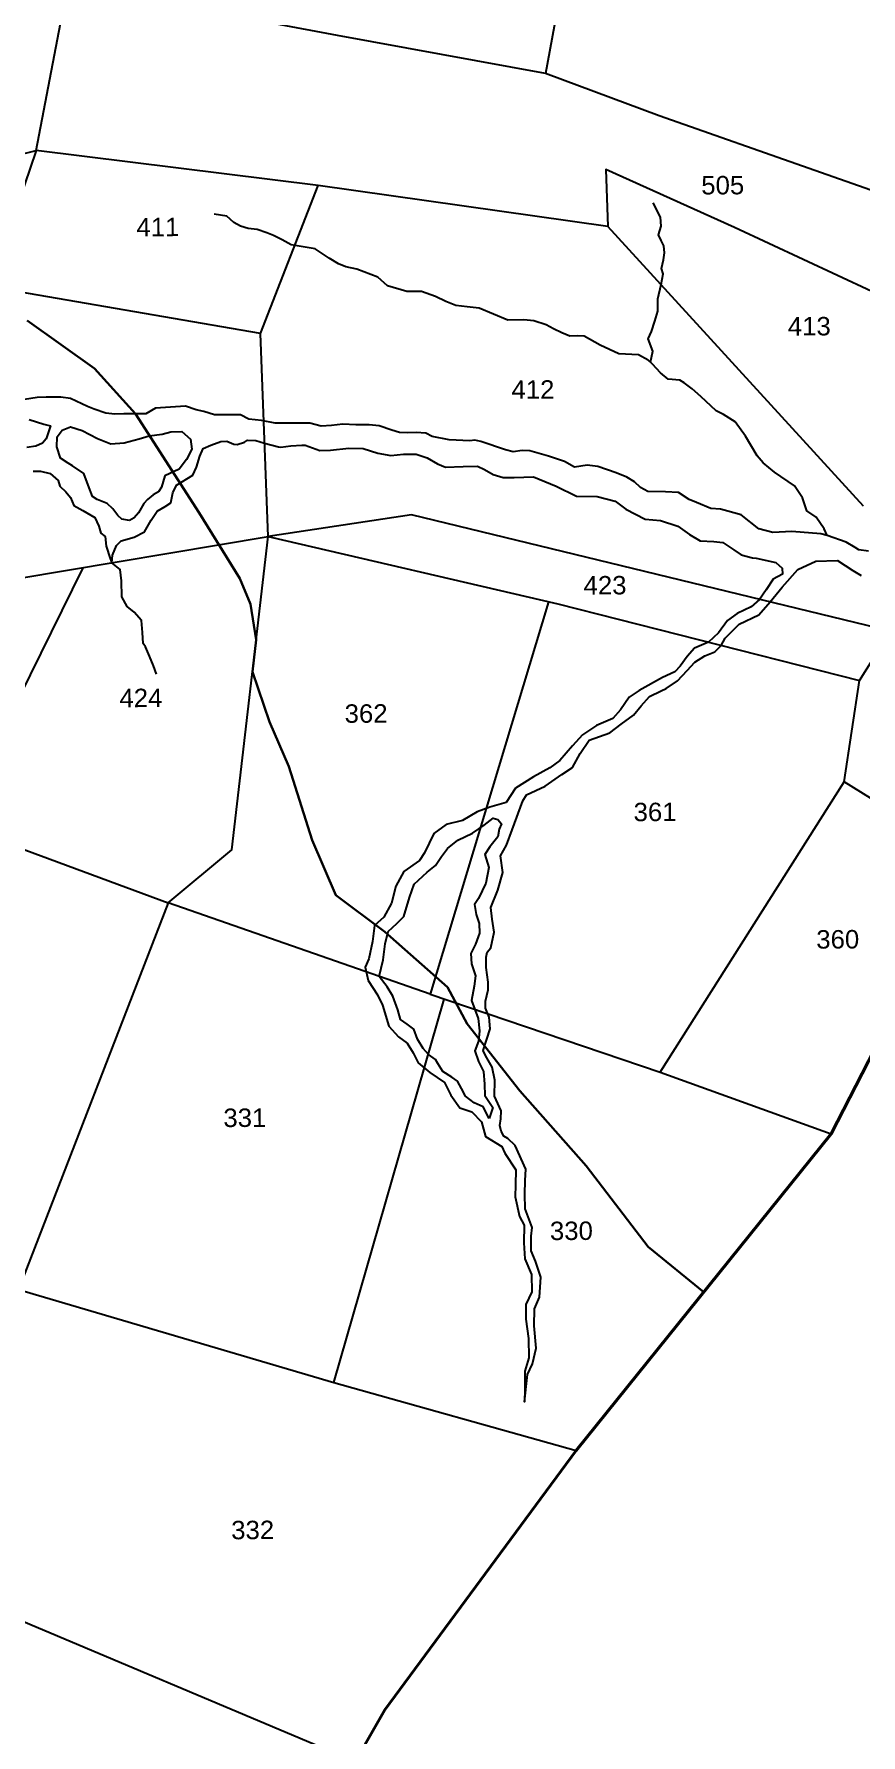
# Model space of a CAD drawing. Header units: inches. Extents: x 304037 to 460575, y 1453943 to 1639883.
# Drawn here: x 333004 to 333541, y 1601598 to 1602702 of the extents above; entities that cross this region are included whole.
import ezdxf

# ---------------------------------------------------------------- set-up
doc = ezdxf.new("R2010")
doc.units = ezdxf.units.IN
doc.header["$MEASUREMENT"] = 0
doc.linetypes.add('ACAD_ISO07W100', pattern=[3, 0, -3])
doc.linetypes.add('BORDER', pattern=[1.75, 0.5, -0.25, 0.5, -0.25, 0, -0.25])
doc.layers.add('FOOTPATH', color=150, linetype='ACAD_ISO07W100', lineweight=30)
doc.layers.add('VILL_BOUNDARY', color=6, linetype='BORDER', lineweight=30)
for name, color, linetype in [('NALA', 4, 'Continuous'), ('SURVEY_BND', 7, 'Continuous'), ('SURVEY_NO', 7, 'Continuous')]:
    doc.layers.add(name, color=color, linetype=linetype)
doc.styles.get("Standard").update_dxf_attribs({"font": 'arial.ttf'})

# ---------------------------------------------------------------- blocks, each defined once
blk = doc.blocks.new('THOPUGUNTA')
at = {"layer": 'FOOTPATH', "linetype": 'ByBlock'}
blk.add_lwpolyline([(-5272.5, -1318.2), (-5228.8, -1349.4), (-5202.1, -1378.9), (-5160.7, -1443.1), (-5134.3, -1485.7), (-5127.5, -1502.5), (-5123.8, -1525.7), (-5126.2, -1546.4), (-5115.1, -1578.8), (-5102.5, -1607.8), (-5087.3, -1655.7), (-5072.1, -1691.5), (-5040.3, -1715.3), (-4999.6, -1751.2), (-4986.8, -1775), (-4952.6, -1818.5), (-4909.4, -1867.2), (-4869.2, -1919.7), (-4833.2, -1949.1)], dxfattribs=at)
at = {"layer": 'NALA', "linetype": 'ByBlock'}
for points in [[(-4726.3, -1468), (-4732.5, -1467.1), (-4734.9, -1465.6), (-4740.7, -1462.2), (-4753.1, -1457.9), (-4757.2, -1456.7), (-4776, -1455.3), (-4788.3, -1455.8), (-4797.4, -1453.5), (-4809, -1444.5), (-4822.3, -1440.8), (-4828.6, -1440.3), (-4838, -1436.5), (-4842.6, -1434.4), (-4849.5, -1430), (-4858.1, -1429.5), (-4869.5, -1429.3), (-4874.2, -1426.6), (-4878.1, -1423), (-4883.1, -1420), (-4890, -1417.1), (-4902, -1413.1), (-4908.9, -1412.1), (-4917.1, -1413.4), (-4923.7, -1409.8), (-4934, -1406.3), (-4946.1, -1402.9), (-4951.1, -1402.6), (-4956.9, -1403.5), (-4962, -1402.2), (-4978, -1396.7), (-4981.8, -1396), (-4985.1, -1396.4), (-4998.5, -1395.7), (-5009.6, -1393.5), (-5013.7, -1391.5), (-5019.9, -1390.9), (-5025.5, -1391.1), (-5030.7, -1391), (-5035.7, -1389.4), (-5043.9, -1386.6), (-5050.5, -1386), (-5059.1, -1386), (-5067.5, -1385.5), (-5074.8, -1386.5), (-5081.6, -1386.8), (-5089, -1385), (-5093.3, -1384.9), (-5111.4, -1385), (-5120.4, -1383.1), (-5128.5, -1382.4), (-5134, -1379.5), (-5144.4, -1379.4), (-5150.8, -1379.6), (-5157.8, -1377.4), (-5162.7, -1376.3), (-5169.6, -1373.9), (-5189.2, -1375.2), (-5195.5, -1378.9), (-5202.1, -1378.9), (-5209.6, -1378.9), (-5215.6, -1379), (-5221.4, -1378.4), (-5228.9, -1375.8), (-5233.2, -1374.1), (-5244.4, -1369), (-5250.5, -1368.1), (-5260.2, -1368.1), (-5265.9, -1368.2), (-5274.2, -1369.5)], [(-4867.8, -1345.2), (-4866.2, -1338.1), (-4869.2, -1330.1), (-4867.1, -1325.3), (-4865, -1318.6), (-4863.1, -1312.1), (-4863, -1304.2), (-4860.9, -1294.9), (-4859.6, -1288), (-4860.6, -1284.5), (-4859.4, -1278.8), (-4858.7, -1274.2), (-4859.1, -1269.8), (-4860.8, -1266.3), (-4862.6, -1262.5), (-4860.9, -1256.9), (-4861.3, -1251.2), (-4866.1, -1241.8)], [(-4753.1, -1457.9), (-4755, -1453.4), (-4760.2, -1446), (-4766.3, -1441.9), (-4769, -1433.4), (-4774.2, -1425.6), (-4787.3, -1416.6), (-4794.6, -1410.7), (-4798.6, -1406.1), (-4806, -1393.4), (-4812.7, -1384.1), (-4820.3, -1379.3), (-4825.2, -1376.8), (-4835, -1367.6), (-4840.7, -1362.7), (-4845.9, -1358.6), (-4848.8, -1356.9), (-4856.2, -1356.4), (-4861.3, -1352.1), (-4866.5, -1346.5), (-4869.2, -1344), (-4875.6, -1340.6), (-4888.4, -1339.8), (-4900.5, -1334.2), (-4910.8, -1328.3), (-4915.3, -1328.1), (-4920.2, -1328.3), (-4925.4, -1326.3), (-4930.8, -1323.6), (-4935.5, -1321.1), (-4943.5, -1318.4), (-4950.1, -1317.9), (-4960.3, -1318), (-4979.1, -1310.2), (-4986.7, -1309.3), (-4994.1, -1308.5), (-5000.7, -1306), (-5007.3, -1302.6), (-5016.4, -1299.4), (-5026, -1299.3), (-5038.5, -1295.7), (-5044.7, -1290.2), (-5058.4, -1284.8), (-5065.6, -1283.4), (-5070.4, -1281.5), (-5076.4, -1277.7), (-5085.4, -1271.8), (-5094.5, -1270.1), (-5101.1, -1269.2), (-5106.9, -1265.9), (-5112.6, -1263.1), (-5116.8, -1261.4), (-5123.2, -1259.1), (-5129, -1258.6), (-5133.9, -1257), (-5138.3, -1254.7), (-5142.9, -1250.5), (-5151.1, -1249.1)], [(-5271.2, -1382.6), (-5261.6, -1385.5), (-5257.2, -1386.7), (-5260.1, -1395), (-5262.5, -1398), (-5266.8, -1399.9), (-5272.7, -1400.8)], [(-5205.9, -1448.1), (-5211, -1447.3), (-5213.5, -1444.8), (-5216.8, -1440.6), (-5220.6, -1437.1), (-5226.9, -1434.5), (-5230, -1432.5), (-5232.9, -1425.1), (-5235.6, -1417.6), (-5243, -1412.7), (-5245.9, -1411), (-5250.8, -1407.7), (-5253.1, -1400.3), (-5252.9, -1393.7), (-5249.8, -1389.4), (-5244.2, -1387.4), (-5236.7, -1389.6), (-5226.8, -1394.9), (-5218.2, -1398.4), (-5209.5, -1397.7), (-5199.7, -1395), (-5193.2, -1393.2), (-5184.8, -1392), (-5179.2, -1390.6), (-5172.1, -1390.4), (-5166.5, -1395.2), (-5165.6, -1401.9), (-5169.1, -1408.6), (-5173.8, -1414.8), (-5179.8, -1417.5), (-5183.1, -1419.1), (-5183.1, -1419.1), (-5185.3, -1426.5), (-5187.1, -1429.6), (-5190.6, -1431.4), (-5194.4, -1434.5), (-5196.6, -1437), (-5200.1, -1443.2), (-5203, -1446.3), (-5205.9, -1448.1)], [(-5268.5, -1416.1), (-5263.8, -1416.1), (-5257.4, -1417.7), (-5252.4, -1422.2), (-5251.2, -1425.8), (-5247.4, -1429.5), (-5244.2, -1433.2), (-5242.2, -1438.3), (-5236.2, -1441.7), (-5228.6, -1446.1), (-5225.8, -1451.8), (-5224.6, -1456.3), (-5221.9, -1458.5), (-5221.2, -1464.8), (-5218.5, -1472.9), (-5217.4, -1475.6), (-5217, -1470.7), (-5214.5, -1464.4), (-5211.5, -1461.4), (-5202.9, -1459), (-5196.3, -1455.5), (-5192, -1448), (-5188, -1442), (-5182.9, -1439.1), (-5179.1, -1436.6), (-5177.8, -1430.1), (-5175.5, -1425.1), (-5164.8, -1418.6), (-5162.6, -1413.4), (-5160.4, -1406.3), (-5158.1, -1401.3), (-5153.2, -1399.1), (-5146.7, -1396.9), (-5142.8, -1396.6), (-5138.3, -1398.6), (-5136, -1398.8), (-5131.3, -1397.2), (-5129.3, -1396), (-5124, -1396.1), (-5118.3, -1397.9), (-5109.2, -1400.3), (-5107.8, -1400.4), (-5101.2, -1399.6), (-5094.1, -1399.2), (-5092, -1399.1), (-5082.5, -1402.6), (-5075.6, -1402.5), (-5063.7, -1401.2), (-5054.3, -1401.3), (-5044.8, -1404.4), (-5036.4, -1405.8), (-5028.1, -1405), (-5019.9, -1405), (-5012.8, -1407.5), (-5006, -1411.3), (-5000.8, -1413.4), (-4989.4, -1413), (-4980.1, -1412.9), (-4975.5, -1414.9), (-4969.8, -1418.2), (-4963.5, -1420.1), (-4956.3, -1420.2), (-4943.8, -1419.8), (-4928.9, -1425.7), (-4915.8, -1432.3), (-4902.4, -1432.6), (-4890.7, -1435.5), (-4883.7, -1440.8), (-4871.3, -1447.3), (-4861.3, -1448.2), (-4850.1, -1451.7), (-4842.5, -1457.1), (-4835.5, -1461.4), (-4826.7, -1461.8), (-4820.8, -1462.4), (-4813.6, -1467.1), (-4808.8, -1470.3), (-4801.5, -1472.4), (-4799.1, -1472.6), (-4786.4, -1475.3), (-4782.2, -1479), (-4782.1, -1482.9), (-4788.2, -1486.2), (-4792.6, -1493.1), (-4797, -1499.3), (-4802.5, -1504.1), (-4811.5, -1508.4), (-4817.7, -1513), (-4823.6, -1521.1), (-4830, -1527.1), (-4839.2, -1530.9), (-4844, -1536.4), (-4848.5, -1542.7), (-4852, -1546.3), (-4859.9, -1550), (-4875, -1558.4), (-4881.6, -1562.8), (-4887.2, -1571.1), (-4892.2, -1576.7), (-4902.8, -1581.3), (-4912, -1587.3), (-4918.3, -1594.5), (-4926.5, -1604), (-4933, -1608.8), (-4943.7, -1614.5), (-4955.3, -1621.9), (-4961.4, -1631.2), (-4972.1, -1634.2), (-4980.2, -1637.3), (-4989.7, -1643), (-5000.3, -1645.5), (-5008.5, -1651.3), (-5014.5, -1664), (-5017.7, -1668.9), (-5027.8, -1676.1), (-5033, -1685.6), (-5035.9, -1696.6), (-5040.9, -1705.7), (-5046.9, -1711.2), (-5048.3, -1721.4), (-5050.7, -1732.7), (-5052.9, -1738.2), (-5051.1, -1746.8), (-5045, -1756.1), (-5041.7, -1762.8), (-5037.7, -1776.5), (-5031.4, -1783.3), (-5025.8, -1787.6), (-5021.9, -1793.7), (-5018.5, -1800.3), (-5011, -1806.5), (-5001.4, -1813), (-4997.4, -1821.3), (-4991.5, -1829.5), (-4983.8, -1832.1), (-4977.5, -1838.5), (-4974.9, -1848.2), (-4964.2, -1854.6), (-4962.3, -1859), (-4955.1, -1869.7), (-4955.3, -1879.6), (-4955.6, -1887.2), (-4952.8, -1900), (-4949.7, -1905.8), (-4950, -1917.2), (-4949.3, -1927.5), (-4944.9, -1937.8), (-4944.7, -1948.9), (-4948.7, -1957.3), (-4948.7, -1966.8), (-4946.9, -1979.4), (-4946.7, -1991.9), (-4949.4, -2000.6), (-4949.4, -2012.1), (-4949.6, -2020.5), (-4947.5, -2002.7), (-4944.3, -1995.7), (-4941.9, -1985.6), (-4943.3, -1971), (-4943, -1960.1), (-4939.7, -1952.5), (-4938.9, -1939.4), (-4942.3, -1929.1), (-4945.1, -1922.3), (-4945.2, -1912.8), (-4944.6, -1907.2), (-4949.1, -1895.1), (-4949.3, -1885.6), (-4949, -1876.7), (-4948.7, -1869.4), (-4955.5, -1854), (-4960.4, -1849.5), (-4963, -1847.8), (-4964.6, -1844.7), (-4965.5, -1841), (-4964.9, -1836.6), (-4964.7, -1831.4), (-4968.9, -1822), (-4968.8, -1811.5), (-4970.5, -1803), (-4974.9, -1795.5), (-4976.3, -1792.3), (-4971.8, -1778.1), (-4972.4, -1770.6), (-4974.8, -1764.8), (-4974.8, -1760.3), (-4973.2, -1752.8), (-4973.2, -1747.8), (-4974.4, -1738.3), (-4974.5, -1731.6), (-4973.7, -1728.5), (-4971.4, -1725.6), (-4969.3, -1715.5), (-4970.6, -1706.9), (-4971.4, -1699.4), (-4966.8, -1688.1), (-4963.6, -1676.6), (-4965.1, -1665.9), (-4961.3, -1658.9), (-4957.6, -1649), (-4950.6, -1630.1), (-4948.2, -1626.2), (-4936.2, -1620.6), (-4925.4, -1613.1), (-4918.3, -1608.6), (-4913.3, -1599.5), (-4907.5, -1590.8), (-4894.2, -1585.9), (-4886.8, -1580.4), (-4878.8, -1574.6), (-4873.8, -1568.4), (-4868.5, -1562.3), (-4860.9, -1558.8), (-4857.5, -1557.1), (-4850.2, -1552.3), (-4844, -1545.5), (-4839, -1540), (-4832.4, -1536), (-4826, -1533.4), (-4821.9, -1529.2), (-4819.3, -1524.4), (-4810.2, -1515.4), (-4797.4, -1509.4), (-4790.1, -1500.9), (-4782.3, -1491.4), (-4772.1, -1480), (-4760.4, -1474.4), (-4746.3, -1474.1), (-4736.4, -1480.6), (-4731, -1483.7)], [(-5188.5, -1547.9), (-5190.3, -1542.4), (-5192.9, -1536.2), (-5195.7, -1530.1), (-5197.1, -1527.9), (-5197.6, -1520.8), (-5198.2, -1513), (-5203, -1507.7), (-5207.6, -1503.9), (-5211, -1497.8), (-5211.1, -1487.4), (-5212.1, -1479.9), (-5217.4, -1475.6)], [(-4972.4, -1836.4), (-4976.4, -1828.8), (-4982.3, -1826.2), (-4987.8, -1822), (-4990.4, -1817), (-4993, -1812.2), (-4996.7, -1809.6), (-5002.5, -1806), (-5005.8, -1800.8), (-5007.4, -1798.2), (-5011.9, -1794.8), (-5015.3, -1791), (-5019, -1785), (-5021.4, -1778.5), (-5025.7, -1775.1), (-5030.1, -1772.1), (-5031.8, -1765.8), (-5035.1, -1757), (-5038.8, -1751), (-5043.8, -1744.3), (-5041.2, -1733.5), (-5039.9, -1723), (-5038.1, -1714.9), (-5032.4, -1709.9), (-5027.9, -1705.2), (-5024.1, -1692.9), (-5021.2, -1684.3), (-5012.8, -1676.5), (-5007.3, -1672.1), (-5003.4, -1666.3), (-4999.5, -1661), (-4992.8, -1655.7), (-4983.3, -1651.2), (-4975.8, -1646), (-4969.8, -1641.4), (-4966.9, -1642.3), (-4964.4, -1645.1), (-4965.9, -1648.6), (-4966.9, -1653.5), (-4972.1, -1660), (-4975.4, -1664.9), (-4972.6, -1673.5), (-4974.7, -1683.6), (-4979.3, -1693.5), (-4981.9, -1697.4), (-4981, -1703.9), (-4979, -1709.8), (-4978.7, -1716.1), (-4981.3, -1723.2), (-4984.3, -1729.3), (-4984, -1736.1), (-4981.3, -1743.7), (-4982.2, -1750.6), (-4983.9, -1759.8), (-4979.7, -1771.6), (-4978.8, -1779.4), (-4979.5, -1786.2), (-4981.7, -1792.6), (-4979.4, -1799.4), (-4976.2, -1806), (-4975.6, -1814.1), (-4975.3, -1821.4), (-4970.1, -1829.2), (-4972.4, -1836.4)]]:
    blk.add_lwpolyline(points, dxfattribs=at)
at = {"layer": 'SURVEY_BND', "linetype": 'ByBlock'}
for points in [[(-4386.4, -920.4), (-4468.9, -1108.4), (-4315.2, -1107.6), (-4378, -1312.5), (-4517.8, -1357.5), (-4679.4, -1320.1), (-4813.3, -1257.8), (-4896.8, -1220.2), (-4895.4, -1257.1), (-5083.5, -1230.6), (-5266.5, -1207.9), (-5245.8, -1099.2), (-5240.8, -1012.1), (-5233.4, -873.1)], [(-4600.2, -903.7), (-4620.8, -1029.9), (-4744.5, -983.1), (-4892.8, -923.9), (-4935.9, -1157.9), (-5071, -1133.2), (-5226, -1103.9), (-5245.8, -1099.2), (-5376, -1071.4), (-5403.1, -1241.4), (-5266.5, -1207.9), (-5296.9, -1296.4), (-5534.1, -1371.2), (-5533.1, -1273.2), (-5403.1, -1241.4)], [(-4660, -1256.4), (-4862.2, -1185.4), (-4935.9, -1157.9)], [(-5121, -1326.7), (-5083.5, -1230.6)], [(-4729.4, -1438.7), (-4895.4, -1257.1)], [(-5506.8, -1512.9), (-5278.4, -1485.9), (-5116, -1458.5), (-5121, -1326.7), (-5296.9, -1296.4)], [(-4682.1, -1713.3), (-4661, -1668), (-4742.1, -1617.7), (-4732, -1551.9), (-4712, -1519.9), (-5023, -1444.5), (-5116, -1458.5), (-4927.9, -1502.3), (-4732, -1551.9)], [(-5010.7, -1755.8), (-5180.8, -1696.5), (-5139.5, -1661.9), (-5116, -1458.5)], [(-5236.3, -1478.8), (-5318.5, -1645.6), (-5180.8, -1696.5), (-5278.1, -1947.6), (-5073.3, -2007.8), (-5001.6, -1758.9)], [(-4933.9, -1500.9), (-5010.7, -1755.8), (-4861.5, -1806.3), (-4742.1, -1617.7)], [(-4861.5, -1806.3), (-4750.5, -1846.3)], [(-5278.1, -1947.6), (-5306.7, -2149.7), (-5059.3, -2253.9)], [(-5073.3, -2007.8), (-4916, -2052)]]:
    blk.add_lwpolyline(points, dxfattribs=at)
at = {"layer": 'VILL_BOUNDARY', "linetype": 'ByBlock', "lineweight": 40}
blk.add_lwpolyline([(-4682.1, -1713.3), (-4750.5, -1846.3), (-4916, -2052), (-5040.2, -2220.5), (-5135.7, -2387.7)], dxfattribs=at)
at = {"layer": 'SURVEY_NO', "linetype": 'ByBlock'}
for s, p in [('505', (-4834.8, -1236.4)), ('411', (-5201.5, -1263.6)), ('413', (-4778.6, -1328)), ('412', (-4958, -1369.1)), ('423', (-4911.2, -1496.2)), ('424', (-5212.5, -1569.4)), ('362', (-5066.3, -1579.5)), ('361', (-4878.7, -1643.4)), ('360', (-4760.1, -1726.1)), ('331', (-5145, -1842)), ('330', (-4933, -1915.4)), ('332', (-5139.9, -2109.7))]:
    blk.add_text(s, height=11.97, rotation=0.2876, dxfattribs=at).set_placement(p)

msp = doc.modelspace()

# ---------------------------------------------------------------- block references
at = {"xscale": 0.9999447887420897, "yscale": 0.9999447887420843, "zscale": 0.9999447887420891, "rotation": 359.995489292994}
msp.add_blockref('THOPUGUNTA', (338271.8, 1603834.2), dxfattribs=at)

doc.saveas('drawing.dxf')
